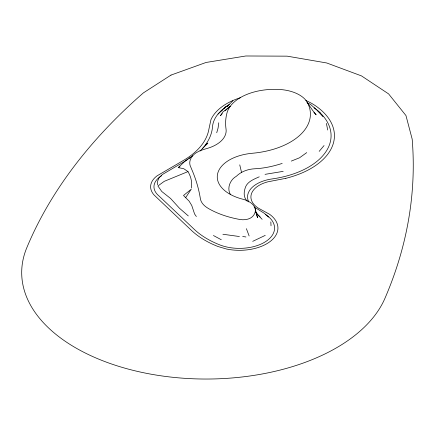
<?xml version="1.0" encoding="UTF-8"?>
<svg xmlns="http://www.w3.org/2000/svg" width="435" height="435" viewBox="0 0 435 435"><rect width="100%" height="100%" fill="white"/><g stroke="black" fill="none" stroke-linecap="round" stroke-linejoin="round"><path stroke-width="0.65" d="M218.772 122.768L218.071 128.053L216.722 132.746M191.308 188.061C192.471 182.325 190.883 176.539 187.996 171.591L183.706 168.688L178.23 167.605L186.006 160.303L192.781 155.692M159.286 177.279L157.59 181.226L157.426 184.766M185.604 197.724L191.231 189.225L183.51 195.484L189.143 201.187L191.764 205.505L194.597 214.015L196.354 216.538M319.181 151.364L324.053 145.556M222.252 113.687L220.453 115.694L222.85 112.067L230.316 106.216L229.354 107.059M202.34 148.694L207.843 143.11L205.309 145.491M159.754 177.001L162.396 174.5L186.849 160.085M232.904 100.73L227.075 106.635L227.994 105.819M218.017 114.073L222.301 110.147M223.731 108.837L226.586 106.222L229.24 104.487M225.015 110.838L228.386 107.896M221.045 110.952L226.586 106.222L223.905 108.467M282.185 163.424C273.289 166.279 264.099 168.34 254.747 168.775C247.934 169.128 241.251 171.472 236.319 176.3C230.11 179.671 226.575 188.377 230.512 194.662M306.719 152.62L299.552 157.774L291.309 161.081M189.067 158.53L190.563 157.459M187.257 159.803L188.067 159.243M178.23 167.605L179.954 166.665M265.252 235.378L252.724 241.343M259.238 176.811C253.502 179.437 246.406 181.939 244.921 188.904A31.543 17.047 -33.8 0 0 246.52 200.312L247.259 201.318M187.996 171.591L164.251 181.341L157.927 185.968L161.728 191.454L170.585 198.474L179.443 208.218L188.301 215.923M265.04 174.348L283.19 171.363M285.844 178.323L267.813 181.83A28.808 16.633 0 0 0 258.45 208.196L269.602 214.286A38.487 22.218 0 0 1 270.722 241.05A38.487 22.218 0 0 1 226.45 249.01L217.766 246.438L213.221 244.513A91.203 52.657 0 0 1 191.514 230.452L154.104 195.021A31.005 17.9 0 0 1 157.106 175.816L183.276 160.515A88.718 51.221 0 0 0 208.778 129.782L210.921 119.766A60.302 34.816 0 0 1 240.348 97.728M222.894 234.247L239.419 236.531M242.681 236.471L245.944 236.977M306.909 102.633L310.454 104.373L320.519 113.22M221.29 239.745L213.427 235.514M254.089 206.908L264.322 213.297L268.542 217.076M255.889 212.753L262.136 219.322M256.21 213.117L257.471 214.422A36.79 12.539 19.4 0 1 260.163 216.994M313.923 112.42L316.153 114.835L312.401 110.088L307.572 102.867A32.658 18.852 0 0 0 279.602 89.474A48.258 27.862 0 0 0 226.967 112.991A118.146 68.208 0 0 0 226.031 129.01A34.419 19.869 0 0 1 205.902 148.792L200.1 150.635L195.919 152.913A27.579 15.921 0 0 0 190.079 165.382L191.824 169.606A335.76 193.852 0 0 1 200.372 198.697A27.264 15.742 0 0 0 208.028 208.262A75.755 43.734 0 0 0 240.087 219.512A10.565 6.101 0 0 0 252.126 216.913A21.25 12.267 0 0 0 242.676 199.176A42.76 24.686 0 0 1 220.779 186.533A41.417 23.909 0 0 1 252.327 153.267A68.594 39.601 0 0 0 307.572 102.867M317.626 110.789L322.993 116.738M255.818 212.487L257.471 214.422M246.4 228.674L249.124 235.955M256.367 214.14L257.569 217.658L255.1 208.506M239.75 164.87L241.517 172.265M326.391 123.393L327.713 130.005M270.831 221.888L271.027 225.798M305.767 100.452A60.302 34.816 0 0 1 315.554 105.814A80.393 46.414 0 0 1 285.844 178.328M265.361 214.411A35.121 20.276 0 0 1 265.932 241.414A35.121 20.276 0 0 1 219.528 244.796A87.946 50.775 0 0 1 194.336 229.419L158.873 195.864A27.661 15.97 0 0 1 161.575 175.773M248.711 201.916A32.163 18.569 0 0 1 272.152 178.926A77.038 44.479 0 0 0 314.103 107.842M225.406 107.363A56.952 32.881 0 0 0 212.525 126.726A92.013 53.124 0 0 1 200.062 151.081M171.004 75.086L143.425 92.856A828.457 481.86 -0.2 0 0 26.878 247.548A184.353 106.434 0 0 0 161.82 375.927A184.353 106.434 0 0 0 384.812 298.622A936.854 545.495 0 0 0 412.179 139.129L405.958 115.541L388.602 93.895L361.48 75.897L326.745 62.977L287.149 56.158L245.829 55.984L206.065 62.466L171.004 75.086"/></g></svg>
